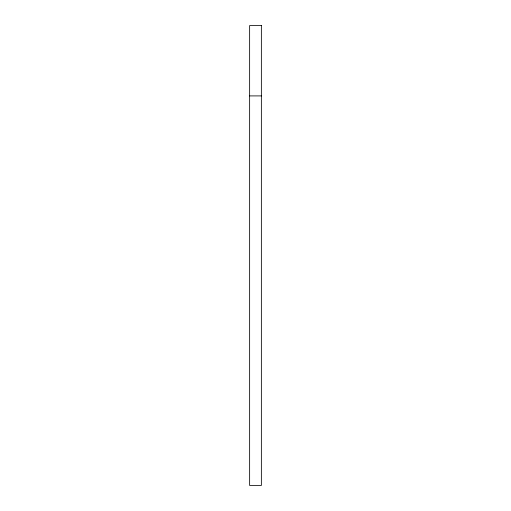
<?xml version="1.0" encoding="UTF-8"?>
<svg xmlns="http://www.w3.org/2000/svg" width="511" height="511" viewBox="0 0 511 511"><rect width="100%" height="100%" fill="white"/><g stroke="black" fill="none" stroke-linecap="round" stroke-linejoin="round"><path stroke-width="0.77" d="M249.636 95.908L261.364 95.908M261.364 25.55L249.636 25.55L249.636 485.45L261.364 485.45L261.364 25.55"/></g></svg>
